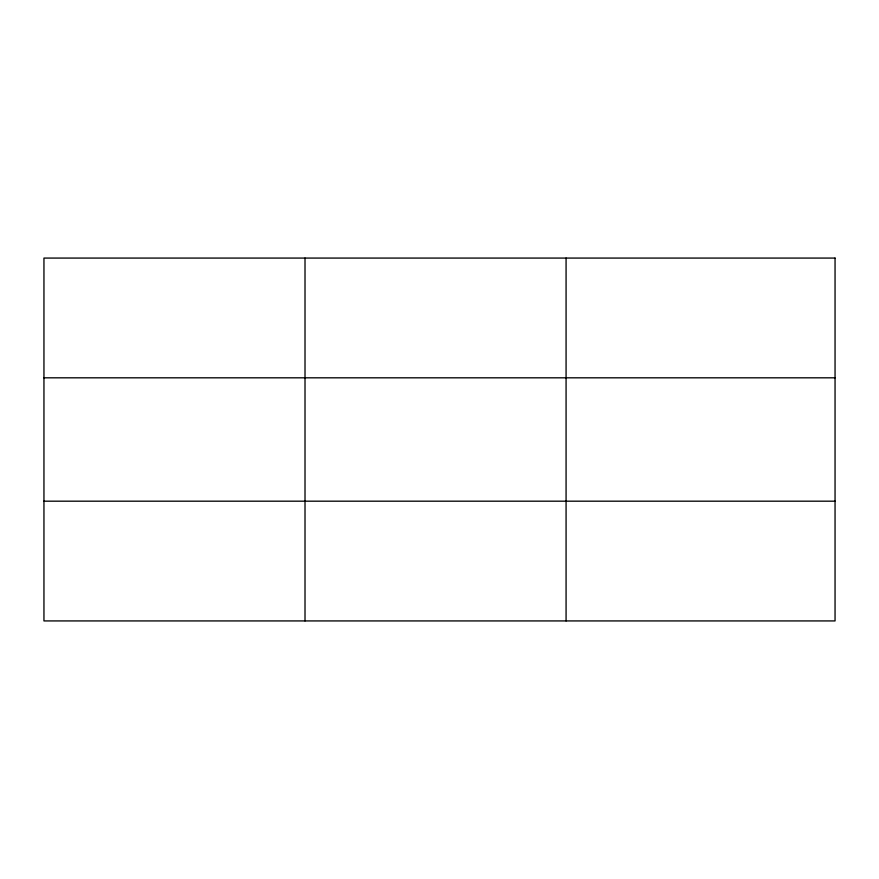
<?xml version="1.0" encoding="UTF-8"?>
<svg xmlns="http://www.w3.org/2000/svg" width="879" height="879" viewBox="0 0 879 879"><rect width="100%" height="100%" fill="white"/><g stroke="black" fill="none" stroke-linecap="round" stroke-linejoin="round"><path stroke-width="1.32" d="M305.013 258.074L305.013 620.926M566.076 258.074L566.076 620.926M43.95 377.816L835.05 377.816M43.95 501.184L835.05 501.184M835.05 258.074L835.05 620.926L43.95 620.926L43.95 258.074L835.05 258.074"/></g></svg>
